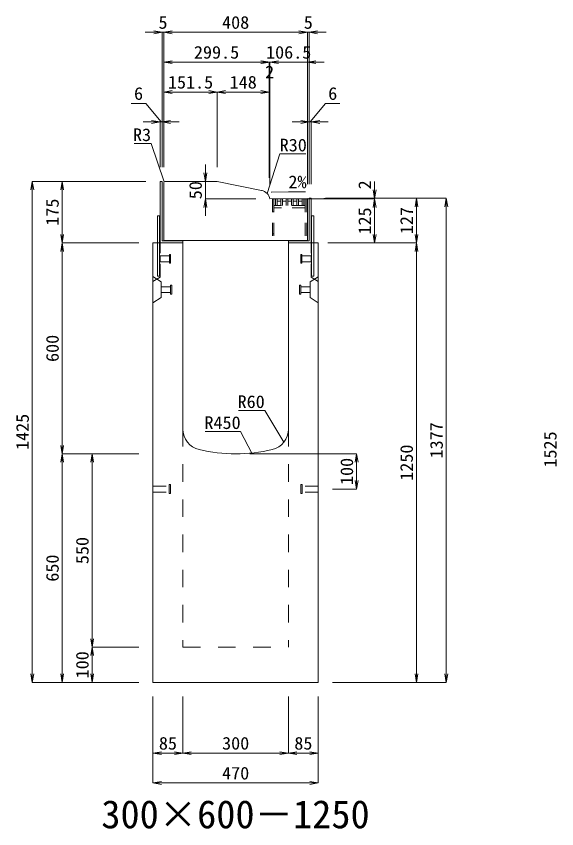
# Model space of a CAD drawing. Units: millimetres at full size. Extents: x -1809 to 57027, y -20349 to 17321.
# Drawn here: x 10776 to 12313, y -15312 to -13001 of the extents above; entities that cross this region are included whole.
import ezdxf
from ezdxf.enums import TextEntityAlignment as Align

# ---------------------------------------------------------------- set-up
doc = ezdxf.new("R2010")
doc.units = ezdxf.units.MM
doc.header["$LTSCALE"] = 50
for name, pattern in [('USER1', [2, 1, -1]), ('USER2', [1.35, 0.75, -0.6]), ('USER3', [1.35, 0.75, -0.6])]:
    doc.linetypes.add(name, pattern=pattern)
for name, color, linetype, lineweight in [('インサート', 3, 'USER2', 9), ('受枠', 3, 'Continuous', 5), ('寸法線', 7, 'Continuous', 13), ('引出線', 4, 'Continuous', 13), ('本体', 2, 'Continuous', 13), ('補助線', 8, 'Continuous', 13), ('ｸﾞﾚｰﾁﾝｸﾞ', 7, 'USER3', 9)]:
    doc.layers.add(name, color=color, linetype=linetype, lineweight=lineweight)
doc.layers.add('文字', color=7, linetype='Continuous')
doc.styles.add('ＭＳ 明朝', font='')
doc.styles.get('ＭＳ 明朝').set_extended_font_data('MS Mincho')

# ---------------------------------------------------------------- blocks, each defined once
blk = doc.blocks.new('open_arrow')
at = {"color": 0, "linetype": 'Continuous', "lineweight": -2}
blk.add_lwpolyline([(7.5, 1.25), (0, 0), (7.5, -1.25)], dxfattribs=at)

msp = doc.modelspace()

# ---------------------------------------------------------------- linework, layer by layer
at = {"layer": 'インサート'}
for p, q in [((11215, -13678.55), (11212, -13678.55)), ((11212, -13678.55), (11212, -13703.55)), ((11215, -13703.55), (11215, -13678.55)), ((11585, -13678.55), (11588, -13678.55)), ((11585, -13703.55), (11585, -13678.55)), ((11588, -13678.55), (11588, -13703.55)), ((11185, -13682.55), (11212, -13682.55)), ((11185, -13682.55), (11185, -13699.55)), ((11185, -13699.55), (11212, -13699.55)), ((11212, -13703.55), (11215, -13703.55)), ((11588, -13703.55), (11585, -13703.55)), ((11615, -13682.55), (11588, -13682.55)), ((11615, -13699.55), (11588, -13699.55)), ((11615, -13682.55), (11615, -13699.55)), ((11188.2, -13770.55), (11215.2, -13770.55)), ((11188.2, -13770.55), (11188.2, -13787.55)), ((11218.2, -13766.55), (11215.2, -13766.55)), ((11215.2, -13766.55), (11215.2, -13791.55)), ((11218.2, -13791.55), (11218.2, -13766.55)), ((11581.8, -13766.55), (11584.8, -13766.55)), ((11581.8, -13791.55), (11581.8, -13766.55)), ((11584.8, -13766.55), (11584.8, -13791.55)), ((11611.8, -13770.55), (11584.8, -13770.55)), ((11611.8, -13770.55), (11611.8, -13787.55)), ((11188.2, -13787.55), (11215.2, -13787.55)), ((11215.2, -13791.55), (11218.2, -13791.55)), ((11584.8, -13791.55), (11581.8, -13791.55)), ((11611.8, -13787.55), (11584.8, -13787.55)), ((11165, -14337.55), (11211, -14337.55)), ((11165, -14354.55), (11165, -14337.55)), ((11211, -14358.55), (11211, -14333.55)), ((11211, -14333.55), (11215, -14333.55)), ((11215, -14358.55), (11215, -14333.55)), ((11585, -14333.55), (11589, -14333.55)), ((11585, -14333.55), (11585, -14358.55)), ((11589, -14333.55), (11589, -14358.55)), ((11635, -14337.55), (11589, -14337.55)), ((11635, -14337.55), (11635, -14354.55)), ((11165, -14354.55), (11211, -14354.55)), ((11215, -14358.55), (11211, -14358.55)), ((11589, -14358.55), (11585, -14358.55)), ((11635, -14354.55), (11589, -14354.55))]:
    msp.add_line(p, q, dxfattribs=at)
at = {"layer": '受枠'}
for p, q in [((11185, -13471.05), (11185, -13646.05)), ((11185, -13471.05), (11191, -13471.05)), ((11185, -13471.05), (11191, -13471.05)), ((11191, -13471.05), (11191, -13640.05)), ((11609, -13519.06), (11609, -13640.05)), ((11609, -13519.06), (11615, -13519.06)), ((11615, -13646.05), (11615, -13519.06)), ((11178, -13741.05), (11178, -13569.06)), ((11184, -13569.06), (11178, -13569.06)), ((11184, -13741.05), (11184, -13569.06)), ((11616, -13741.05), (11616, -13569.06)), ((11616, -13569.06), (11622, -13569.06)), ((11622, -13741.05), (11622, -13569.06)), ((11250, -13646.05), (11185, -13646.05)), ((11191, -13640.05), (11250, -13640.05)), ((11250, -13646.05), (11250, -13640.05)), ((11550, -13640.05), (11550, -13646.05)), ((11550, -13640.05), (11609, -13640.05)), ((11550, -13646.05), (11550, -13640.05)), ((11615, -13646.05), (11550, -13646.05)), ((11184, -13741.05), (11178, -13741.05)), ((11616, -13741.05), (11622, -13741.05))]:
    msp.add_line(p, q, dxfattribs=at)
at = {"layer": '寸法線'}
for p, q in [((11244, -13046.93), (11143, -13046.93)), ((11191, -13431.03), (11191, -13046.93)), ((11196, -13431.03), (11196, -13046.93)), ((11604, -13046.93), (11196, -13046.93)), ((11196, -13431.03), (11196, -13046.93)), ((11556, -13046.93), (11657, -13046.93)), ((11604, -13479.23), (11604, -13046.93)), ((11604, -13479.23), (11604, -13046.93)), ((11609, -13479.04), (11609, -13046.93)), ((11495.51, -13131.93), (11196, -13131.93)), ((11196, -13431.03), (11196, -13131.93)), ((11447.51, -13131.93), (11545.44, -13131.93)), ((11449.44, -13131.93), (11652, -13131.93)), ((11495.51, -13461.09), (11495.51, -13131.93)), ((11495.51, -13461.09), (11495.51, -13131.93)), ((11497.44, -13481.08), (11497.44, -13131.93)), ((11497.44, -13481.08), (11497.44, -13131.93)), ((11604, -13479.23), (11604, -13131.93)), ((11196, -13216.93), (11347.5, -13216.93)), ((11196, -13431.03), (11196, -13216.93)), ((11347.5, -13431.03), (11347.5, -13216.93)), ((11347.5, -13216.93), (11495.51, -13216.93)), ((11347.5, -13431.03), (11347.5, -13216.93)), ((11495.51, -13461.09), (11495.51, -13216.93)), ((11144.67, -13249.13), (11103.44, -13249.13)), ((11188, -13301.93), (11144.67, -13249.13)), ((11612, -13301.93), (11655.33, -13249.13)), ((11655.33, -13249.13), (11696.56, -13249.13)), ((11239, -13301.93), (11137, -13301.93)), ((11185, -13431.03), (11185, -13301.93)), ((11191, -13431.03), (11191, -13301.93)), ((11561, -13301.93), (11663, -13301.93)), ((11609, -13479.04), (11609, -13301.93)), ((11615, -13479.04), (11615, -13301.93)), ((11313.83, -13569.11), (11313.83, -13423.05)), ((10822.06, -14896.05), (10822.06, -13471.05)), ((11144.98, -13471.05), (10822.06, -13471.05)), ((10907.06, -13471.05), (10907.06, -13646.05)), ((11144.98, -13471.05), (10907.06, -13471.05)), ((11313.83, -13471.05), (11307.48, -13471.05)), ((11794.94, -13569.1), (11794.94, -13471.25)), ((11651.02, -13519.25), (11794.94, -13519.25)), ((11655.02, -13519.06), (11913.78, -13519.06)), ((11655.02, -13519.06), (11998.78, -13519.06)), ((11913.78, -13519.06), (11913.78, -13646.05)), ((11998.78, -13519.06), (11998.78, -14896.05)), ((11457.42, -13521.11), (11313.83, -13521.11)), ((11544.46, -13521.1), (11794.94, -13521.1)), ((11544.46, -13521.1), (11794.94, -13521.1)), ((11794.94, -13646.05), (11794.94, -13521.1)), ((11124.98, -13646.05), (10907.06, -13646.05)), ((10907.06, -13646.05), (10907.06, -14246.05)), ((11124.98, -13646.05), (10907.06, -13646.05)), ((11662.02, -13646.05), (11794.94, -13646.05)), ((11675.02, -13646.05), (11913.78, -13646.05)), ((11675.02, -13646.05), (11913.78, -13646.05)), ((11913.78, -13646.05), (11913.78, -14896.05)), ((11124.98, -14246.05), (10907.06, -14246.05)), ((10907.06, -14896.05), (10907.06, -14246.05)), ((11124.98, -14246.05), (10907.06, -14246.05)), ((10992.06, -14246.05), (10992.06, -14796.05)), ((11124.98, -14246.05), (10992.06, -14246.05)), ((11440.02, -14246.05), (11743.78, -14246.05)), ((11743.78, -14246.05), (11743.78, -14346.05)), ((11675.02, -14346.05), (11743.78, -14346.05)), ((11124.98, -14796.05), (10992.06, -14796.05)), ((10992.06, -14796.05), (10992.06, -14896.05)), ((11124.98, -14796.05), (10992.06, -14796.05)), ((11124.98, -14896.05), (10822.06, -14896.05)), ((11124.98, -14896.05), (10907.06, -14896.05)), ((11124.98, -14896.05), (10992.06, -14896.05)), ((11675.02, -14896.05), (11913.78, -14896.05)), ((11675.02, -14896.05), (11998.78, -14896.05)), ((11165, -14936.07), (11165, -15097.21)), ((11165, -14936.07), (11165, -15182.21)), ((11250, -14936.07), (11250, -15097.21)), ((11250, -14936.07), (11250, -15097.21)), ((11550, -14936.07), (11550, -15097.21)), ((11550, -14936.07), (11550, -15097.21)), ((11635, -14936.07), (11635, -15097.21)), ((11635, -14936.07), (11635, -15182.21)), ((11165, -15097.21), (11250, -15097.21)), ((11250, -15097.21), (11550, -15097.21)), ((11550, -15097.21), (11635, -15097.21)), ((11165, -15182.21), (11635, -15182.21))]:
    msp.add_line(p, q, dxfattribs=at)
at = {"layer": '引出線'}
for points in [[(11196.88, -13471.93), (11159.65, -13363.53), (11111.92, -13363.53)], [(11489.42, -13505.21), (11525.11, -13392.88), (11599.79, -13392.88)], [(11501.31, -13501.75), (11550.05, -13501.21), (11598.81, -13501.21)], [(11537.07, -14212.74), (11482.66, -14122.84), (11407.98, -14122.84)], [(11446.44, -14243.65), (11414.22, -14182.51), (11313.21, -14182.51)]]:
    msp.add_lwpolyline(points, dxfattribs=at)
at = {"layer": '本体', "lineweight": 20}
for p, q in [((11347.5, -13471.05), (11198.95, -13471.05)), ((11473.81, -13496.66), (11347.5, -13471.05)), ((11196, -13474.05), (11196, -13639.05)), ((11497.44, -13521.1), (11604, -13519.25)), ((11604, -13639.05), (11604, -13519.25)), ((11604, -13639.05), (11196, -13639.05))]:
    msp.add_line(p, q, dxfattribs=at)
at = {"layer": '本体'}
for p, q in [((11165, -13646.05), (11165, -14896.05)), ((11165, -13646.05), (11250, -13646.05)), ((11250, -13646.05), (11250, -14175.53)), ((11550, -13646.05), (11550, -14175.53)), ((11550, -13646.05), (11635, -13646.05)), ((11635, -13646.05), (11635, -14896.05)), ((11165, -14896.05), (11635, -14896.05))]:
    msp.add_line(p, q, dxfattribs=at)
at = {"layer": '本体', "linetype": 'USER2', "lineweight": 9}
for p, q in [((11185, -13743.05), (11185, -13646.05)), ((11615, -13743.05), (11615, -13646.05)), ((11165, -13755.55), (11185, -13743.05)), ((11635, -13755.55), (11615, -13743.05))]:
    msp.add_line(p, q, dxfattribs=at)
at = {"layer": '本体', "lineweight": 9}
for p, q in [((11165, -13742.05), (11188.2, -13756.55)), ((11634.58, -13742.31), (11611.8, -13756.55)), ((11188.2, -13756.55), (11188.2, -13801.55)), ((11611.8, -13756.55), (11611.8, -13801.55)), ((11188.2, -13801.55), (11165, -13816.05)), ((11611.8, -13801.55), (11635, -13816.05))]:
    msp.add_line(p, q, dxfattribs=at)
at = {"layer": '本体', "linetype": 'USER1', "lineweight": 15}
for p, q in [((11250, -14175.53), (11250, -14796.05)), ((11550, -14175.53), (11550, -14796.05)), ((11250, -14796.05), (11550, -14796.05))]:
    msp.add_line(p, q, dxfattribs=at)
at = {"layer": '本体', "lineweight": 20}
for centre, radius, start, end in [((11199, -13474.05), 3, 90, 180), ((11467.85, -13526.06), 30, 9.51572, 78.54145)]:
    msp.add_arc(centre, radius, start, end, dxfattribs=at)
at = {"layer": '本体'}
for centre, radius, start, end in [((11310, -14175.53), 60, 180, 256.65764), ((11490, -14175.53), 60, 283.34236, 0), ((11400, -13796.05), 450, 256.65764, 283.34236)]:
    msp.add_arc(centre, radius, start, end, dxfattribs=at)
at = {"layer": '補助線'}
msp.add_line((11473.82, -13496.71), (11475.55, -13497.06), dxfattribs=at)
at = {"layer": 'ｸﾞﾚｰﾁﾝｸﾞ', "linetype": 'USER2', "lineweight": 5}
for p, q in [((11602.5, -13521.05), (11504.5, -13521.05)), ((11504.5, -13521.05), (11504.5, -13639.05)), ((11509, -13521.05), (11509, -13639.05)), ((11598, -13540.05), (11509, -13540.05)), ((11513.5, -13540.05), (11513.5, -13521.05)), ((11518, -13540.05), (11518, -13521.05)), ((11518, -13527.05), (11528.6, -13527.05)), ((11528.6, -13540.05), (11528.6, -13521.05)), ((11533.1, -13540.05), (11533.1, -13521.05)), ((11533.1, -13527.05), (11543.7, -13527.05)), ((11543.7, -13540.05), (11543.7, -13521.05)), ((11548.2, -13540.05), (11548.2, -13521.05)), ((11548.2, -13527.05), (11558.8, -13527.05)), ((11558.8, -13540.05), (11558.8, -13521.05)), ((11563.3, -13540.05), (11563.3, -13521.05)), ((11563.3, -13527.05), (11573.9, -13527.05)), ((11573.9, -13540.05), (11573.9, -13521.05)), ((11578.4, -13540.05), (11578.4, -13521.05)), ((11578.4, -13527.05), (11589, -13527.05)), ((11589, -13540.05), (11589, -13521.05)), ((11593.5, -13540.05), (11593.5, -13521.05)), ((11598, -13521.05), (11598, -13639.05)), ((11602.5, -13521.05), (11602.5, -13639.05)), ((11509, -13557.55), (11504.5, -13557.55)), ((11598, -13546.05), (11509, -13546.05)), ((11509, -13620.55), (11504.5, -13620.55))]:
    msp.add_line(p, q, dxfattribs=at)

# ---------------------------------------------------------------- block references
at = {"layer": '寸法線', "xscale": 3.2, "yscale": 3.2}
for p, rotation in [((11191, -13046.93), 180), ((11604, -13046.93), 180), ((11604, -13046.93), 180), ((11495.51, -13131.93), 180), ((11495.51, -13131.93), 180), ((11497.44, -13131.93), 180), ((11347.5, -13216.93), 180), ((11495.51, -13216.93), 180), ((11185, -13301.93), 180), ((11609, -13301.93), 180), ((11313.83, -13471.05), 90), ((10822.06, -13471.05), 270), ((10907.06, -13471.05), 270), ((11794.94, -13519.25), 90), ((11913.78, -13519.06), 270), ((11998.78, -13519.06), 270), ((11313.83, -13521.11), 270), ((11794.94, -13521.1), 270), ((11794.94, -13521.1), 270), ((10907.06, -13646.05), 90), ((11794.94, -13646.05), 90), ((11913.78, -13646.05), 90), ((10907.06, -13646.05), 270), ((11913.78, -13646.05), 270), ((10907.06, -14246.05), 90), ((10907.06, -14246.05), 270), ((10992.06, -14246.05), 270), ((11743.78, -14246.05), 270), ((11743.78, -14346.05), 90), ((10992.06, -14796.05), 90), ((10992.06, -14796.05), 270), ((10822.06, -14896.05), 90), ((10907.06, -14896.05), 90), ((10992.06, -14896.05), 90), ((11913.78, -14896.05), 90), ((11998.78, -14896.05), 90), ((11250, -15097.21), 180), ((11550, -15097.21), 180), ((11635, -15097.21), 180), ((11635, -15182.21), 180)]:
    msp.add_blockref('open_arrow', p, dxfattribs=dict(at, rotation=rotation))
for p in [(11196, -13046.93), (11196, -13046.93), (11609, -13046.93), (11196, -13131.93), (11497.44, -13131.93), (11604, -13131.93), (11196, -13216.93), (11347.5, -13216.93), (11191, -13301.93), (11615, -13301.93), (11165, -15097.21), (11250, -15097.21), (11550, -15097.21), (11165, -15182.21)]:
    msp.add_blockref('open_arrow', p, dxfattribs=at)
at = {"layer": '引出線', "xscale": 0.0533, "yscale": 0.0533}
for p, rotation in [((11196.88, -13471.93), 109), ((11489.42, -13505.21), 72.4), ((11501.31, -13501.75), 0.6), ((11537.07, -14212.74), 121.2), ((11446.44, -14243.65), 117.8)]:
    msp.add_blockref('open_arrow', p, dxfattribs=dict(at, rotation=rotation))

# ---------------------------------------------------------------- texts
at = {"layer": '寸法線', "style": 'ＭＳ 明朝', "width": 1.05}
for s, p in [('5', (11193.5, -13018.91)), ('408', (11400, -13018.91)), ('5', (11606.5, -13018.91)), ('299.5', (11345.75, -13103.91)), ('106.5', (11550.72, -13103.91)), ('2', (11496.47, -13159.95)), ('151.5', (11271.75, -13188.91)), ('148', (11421.5, -13188.91)), ('6', (11124.05, -13221.11)), ('6', (11675.95, -13221.11)), ('85', (11207.5, -15069.19)), ('300', (11400, -15069.19)), ('85', (11592.5, -15069.19)), ('470', (11400, -15154.19))]:
    msp.add_text(s, height=36.03, dxfattribs=at).set_placement(p, align=Align.MIDDLE_CENTER)
for s, p in [('50', (11285.81, -13496.08)), ('2', (11766.92, -13480.99)), ('175', (10879.04, -13558.55)), ('125', (11766.92, -13583.58)), ('127', (11885.76, -13582.56)), ('600', (10879.04, -13946.05)), ('1425', (10794.04, -14183.55)), ('1377', (11970.76, -14207.56)), ('1525', (12294.04, -14233.55)), ('1250', (11885.76, -14271.05)), ('100', (11715.76, -14296.05)), ('550', (10964.04, -14521.05)), ('650', (10879.04, -14571.05)), ('100', (10964.04, -14846.05))]:
    msp.add_text(s, height=36.03, rotation=90, dxfattribs=at).set_placement(p, align=Align.MIDDLE_CENTER)
at = {"layer": '引出線', "style": 'ＭＳ 明朝', "width": 1.05}
for s, p in [('R3', (11159.65, -13320.33)), ('R60', (11482.66, -14079.64)), ('R450', (11414.22, -14139.31))]:
    msp.add_text(s, height=36.03, dxfattribs=at).set_placement(p, align=Align.TOP_RIGHT)
for s, p in [('R30', (11525.11, -13349.68)), ('2%', (11550.05, -13454.3))]:
    msp.add_text(s, height=36.03, dxfattribs=at).set_placement(p, align=Align.TOP_LEFT)
at = {"layer": '文字', "style": 'ＭＳ 明朝'}
msp.add_text('300×600－1250', height=80.06, dxfattribs=at).set_placement((11399.52, -15271.03), align=Align.MIDDLE_CENTER)

doc.saveas('drawing.dxf')
